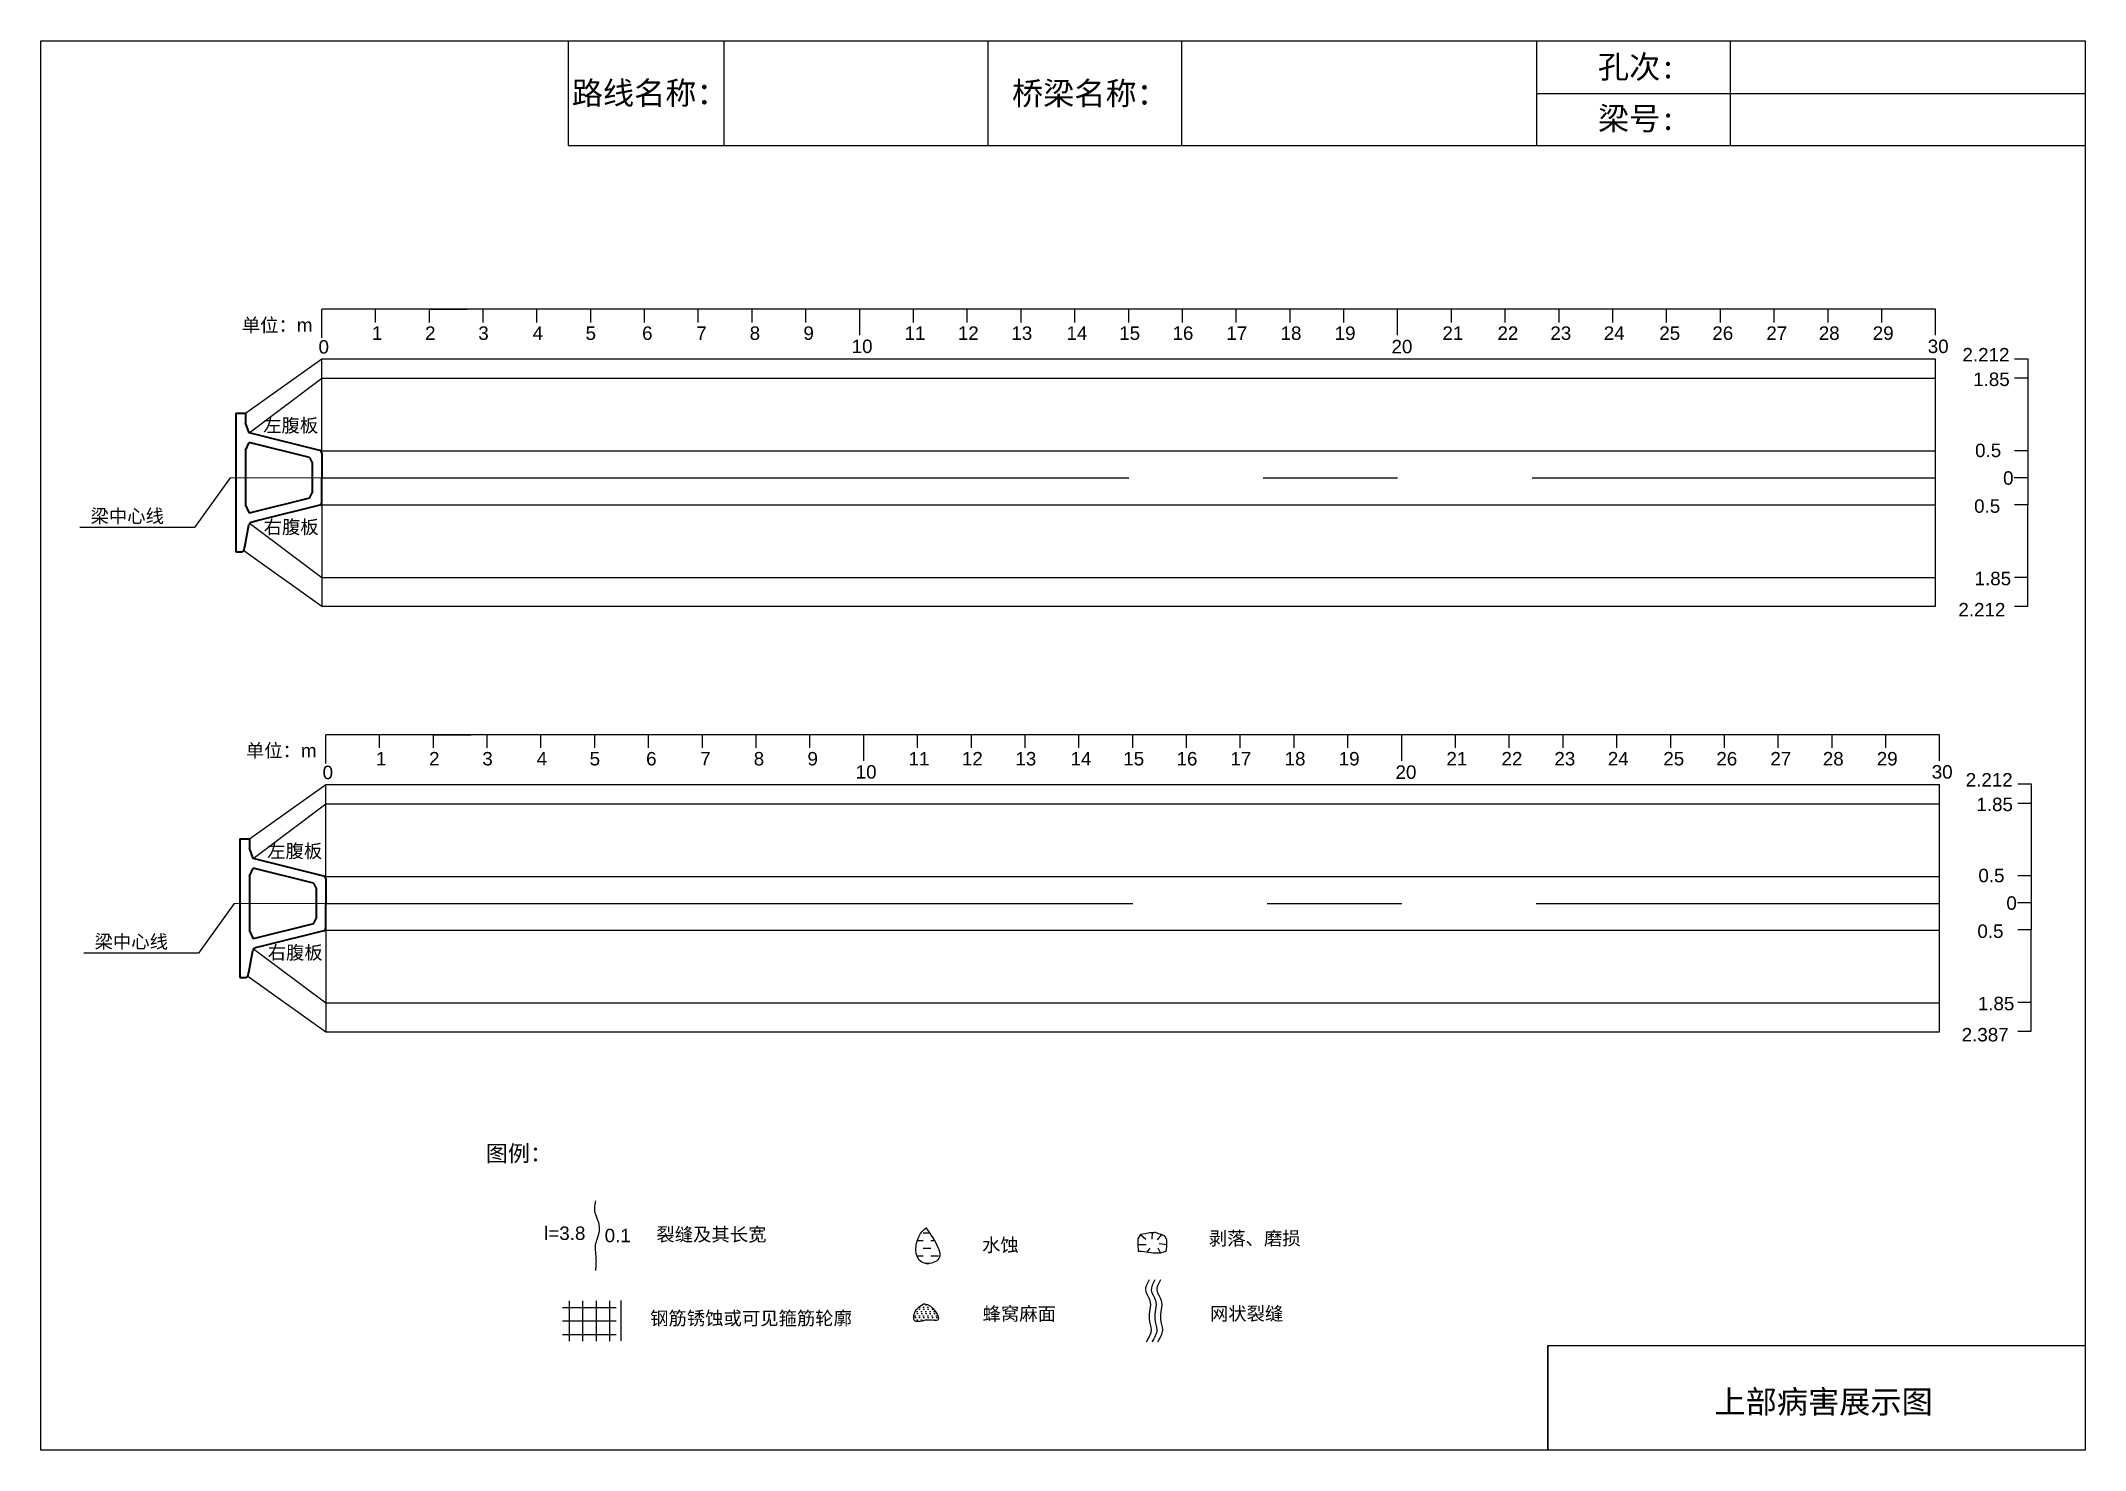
# Model space of a CAD drawing. Header units: millimetres. Extents: x 3289.4 to 3327.4, y 1573.8 to 1600.
import ezdxf

# ---------------------------------------------------------------- set-up
doc = ezdxf.new("R2010")
doc.units = ezdxf.units.MM
for name, pattern in [('CENTER', [2, 1.25, -0.25, 0.25, -0.25]), ('CENTER2', [1.125, 0.75, -0.125, 0.125, -0.125]), ('DASHED', [0.75, 0.5, -0.25])]:
    doc.linetypes.add(name, pattern=pattern)
for name, color, linetype in [('加固措施', 7, 'Continuous'), ('图层1', 7, 'Continuous'), ('病害', 5, 'Continuous'), ('轮廓', 3, 'Continuous')]:
    doc.layers.add(name, color=color, linetype=linetype)
doc.layers.add('虚线', color=7, linetype='Continuous', lineweight=30)
doc.styles.get("Standard").update_dxf_attribs({"font": 'arial.ttf'})
doc.styles.add('汉字', font='')
doc.styles.get('汉字').set_extended_font_data('SimSun')

# ---------------------------------------------------------------- blocks, each defined once
blk = doc.blocks.new('555555')
at = {"color": 0}
for p, q in [((1301.794, -2623.517), (1301.794, -2622.988)), ((1331.794, -2622.988), (1301.794, -2622.988)), ((1302.794, -2623.23), (1302.794, -2622.988)), ((1303.794, -2623.23), (1303.794, -2622.988)), ((1303.794, -2622.988), (1304.494, -2622.988)), ((1304.794, -2623.23), (1304.794, -2622.988)), ((1305.794, -2623.23), (1305.794, -2622.988)), ((1306.794, -2623.23), (1306.794, -2622.988)), ((1307.794, -2623.23), (1307.794, -2622.988)), ((1308.794, -2623.23), (1308.794, -2622.988)), ((1309.794, -2623.23), (1309.794, -2622.988)), ((1310.794, -2623.23), (1310.794, -2622.988)), ((1311.794, -2623.471), (1311.794, -2622.988)), ((1312.794, -2623.23), (1312.794, -2622.988)), ((1313.794, -2623.23), (1313.794, -2622.988)), ((1314.794, -2623.23), (1314.794, -2622.988)), ((1315.794, -2623.23), (1315.794, -2622.988)), ((1316.794, -2623.23), (1316.794, -2622.988)), ((1317.794, -2623.23), (1317.794, -2622.988)), ((1318.794, -2623.23), (1318.794, -2622.988)), ((1319.794, -2623.23), (1319.794, -2622.988)), ((1320.794, -2623.23), (1320.794, -2622.988)), ((1321.794, -2623.471), (1321.794, -2622.988)), ((1322.794, -2623.23), (1322.794, -2622.988)), ((1323.794, -2623.23), (1323.794, -2622.988)), ((1324.794, -2623.23), (1324.794, -2622.988)), ((1325.794, -2623.23), (1325.794, -2622.988)), ((1326.794, -2623.23), (1326.794, -2622.988)), ((1327.794, -2623.23), (1327.794, -2622.988)), ((1328.794, -2623.23), (1328.794, -2622.988)), ((1329.794, -2623.23), (1329.794, -2622.988)), ((1330.794, -2623.23), (1330.794, -2622.988)), ((1331.794, -2623.471), (1331.794, -2622.988))]:
    blk.add_line(p, q, dxfattribs=at)
for s, p in [('1', (1302.724, -2623.556)), ('2', (1303.714, -2623.556)), ('3', (1304.704, -2623.556)), ('4', (1305.714, -2623.556)), ('5', (1306.698, -2623.556)), ('6', (1307.748, -2623.556)), ('7', (1308.755, -2623.556)), ('8', (1309.748, -2623.556)), ('9', (1310.748, -2623.556)), ('11', (1312.627, -2623.556)), ('12', (1313.618, -2623.556)), ('13', (1314.613, -2623.556)), ('14', (1315.637, -2623.556)), ('15', (1316.618, -2623.556)), ('16', (1317.608, -2623.556)), ('17', (1318.61, -2623.556)), ('18', (1319.617, -2623.556)), ('19', (1320.623, -2623.556)), ('21', (1322.625, -2623.556)), ('22', (1323.649, -2623.556)), ('23', (1324.632, -2623.556)), ('24', (1325.625, -2623.556)), ('25', (1326.657, -2623.556)), ('26', (1327.643, -2623.556)), ('27', (1328.647, -2623.556)), ('28', (1329.622, -2623.556)), ('29', (1330.625, -2623.556)), ('0', (1301.734, -2623.811)), ('10', (1311.644, -2623.801)), ('20', (1321.679, -2623.806)), ('30', (1331.647, -2623.801))]:
    blk.add_text(s, height=0.25).set_placement(p)
blk = doc.blocks.new('adfsd')
at = {"lineweight": -2, "ltscale": 0.5}
for p, q in [((1140.876, -3083.768), (1140.94, -3083.769)), ((1140.897, -3083.694), (1140.936, -3083.729)), ((1140.948, -3083.824), (1140.969, -3083.796)), ((1140.983, -3083.682), (1140.981, -3083.729)), ((1141.053, -3083.694), (1141.022, -3083.735)), ((1141.045, -3083.83), (1141.028, -3083.796)), ((1141.094, -3083.772), (1141.036, -3083.763))]:
    blk.add_line(p, q, dxfattribs=at)
blk.add_lwpolyline([(1141, -3083.682), (1140.967, -3083.682), (1140.934, -3083.69), (1140.897, -3083.694), (1140.876, -3083.727), (1140.876, -3083.768), (1140.88, -3083.818), (1140.905, -3083.818), (1140.991, -3083.83), (1141.045, -3083.83), (1141.078, -3083.822), (1141.09, -3083.814), (1141.094, -3083.772), (1141.094, -3083.735), (1141.078, -3083.707), (1141.053, -3083.694), (1141.033, -3083.69), (1141, -3083.678)], dxfattribs=at)

msp = doc.modelspace()

# ---------------------------------------------------------------- hatches: boundary and pattern name
at = {"layer": '加固措施', "lineweight": -2}
h = msp.add_hatch(dxfattribs=at)
h.set_pattern_fill('DASH', color=256, scale=0.045)
h.set_pattern_definition([(0, (3033.91407, 1559.74164), (0.142875, 0.142875), [0.142875, -0.142875])])
edge = h.paths.add_edge_path()
edge.add_spline(control_points=[(3305.862, 1577.979), (3305.826, 1577.947), (3305.659, 1577.799), (3305.615, 1577.262), (3306.285, 1577.357), (3306.037, 1577.721), (3305.862, 1577.979)], knot_values=[0, 0, 0, 0, 3.237042, 15.187225, 21.182779, 35.601669, 35.601669, 35.601669, 35.601669], degree=3, periodic=0)
h = msp.add_hatch(dxfattribs=at)
h.set_pattern_fill('DOTS', scale=0.05)
h.set_pattern_definition([(0, (3003.64014, 1553.28916), (0.0396875, 0.079375), [0, -0.079375])])
edge = h.paths.add_edge_path()
edge.add_spline(control_points=[(3305.814, 1576.566), (3305.74, 1576.515), (3305.634, 1576.443), (3305.622, 1576.174), (3305.872, 1576.297), (3306.212, 1576.201), (3305.959, 1576.573), (3305.823, 1576.567), (3305.814, 1576.566)], knot_values=[0, 0, 0, 0, 5.205471, 7.397577, 12.944796, 16.169923, 23.88441, 24.400432, 24.400432, 24.400432, 24.400432], degree=3, periodic=0)
at = {"layer": '病害', "lineweight": -2}
h = msp.add_hatch(dxfattribs=at)
h.set_pattern_fill('DOTS', color=4, scale=0.05, style=0)
h.set_pattern_definition([(0, (2796.18879, 1523.71866), (0.0396875, 0.079375), [0, -0.079375])])
edge = h.paths.add_edge_path()
edge.add_spline(control_points=[(3305.814, 1576.566), (3305.74, 1576.515), (3305.634, 1576.443), (3305.622, 1576.174), (3305.872, 1576.297), (3306.212, 1576.201), (3305.959, 1576.573), (3305.823, 1576.567), (3305.814, 1576.566)], knot_values=[0, 0, 0, 0, 1.041094, 1.479515, 2.588959, 3.233985, 4.776882, 4.880086, 4.880086, 4.880086, 4.880086], degree=3, periodic=0)

# ---------------------------------------------------------------- linework, layer by layer
at = {"color": 0, "linetype": 'ByBlock'}
for p, q in [((3289.407, 1600.045), (3327.407, 1600.045)), ((3289.407, 1573.845), (3289.407, 1600.045)), ((3299.209, 1600.045), (3299.209, 1598.097)), ((3307.008, 1600.045), (3307.008, 1598.097)), ((3317.207, 1600.045), (3317.207, 1598.097)), ((3320.809, 1600.04), (3320.809, 1598.093)), ((3327.407, 1600.045), (3327.407, 1573.845)), ((3299.209, 1598.097), (3327.407, 1598.097)), ((3326.344, 1592.421), (3326.344, 1591.421)), ((3326.344, 1591.921), (3326.091, 1591.921)), ((3326.404, 1584.519), (3326.404, 1583.519)), ((3326.404, 1584.019), (3326.152, 1584.019)), ((3317.422, 1573.845), (3317.422, 1575.792)), ((3317.422, 1575.792), (3327.407, 1575.792)), ((3327.407, 1573.845), (3289.407, 1573.845))]:
    msp.add_line(p, q, dxfattribs=at)
for p, q in [((3293.208, 1593.121), (3294.628, 1594.133)), ((3294.628, 1593.771), (3294.628, 1594.133)), ((3294.628, 1594.133), (3324.628, 1594.133)), ((3324.628, 1589.533), (3324.628, 1594.133)), ((3293.278, 1592.758), (3294.628, 1593.771)), ((3294.628, 1592.421), (3294.628, 1593.771)), ((3294.628, 1593.771), (3324.628, 1593.771)), ((3294.628, 1591.921), (3294.628, 1592.421)), ((3294.628, 1592.421), (3324.628, 1592.421)), ((3294.628, 1591.921), (3294.628, 1591.421)), ((3293.287, 1591.076), (3294.628, 1590.071)), ((3294.628, 1591.421), (3294.628, 1590.071)), ((3294.628, 1591.421), (3324.628, 1591.421)), ((3293.177, 1590.567), (3294.628, 1589.533)), ((3294.628, 1590.071), (3324.628, 1590.071)), ((3294.628, 1590.071), (3294.628, 1589.533)), ((3294.628, 1589.533), (3324.628, 1589.533)), ((3293.283, 1585.209), (3294.703, 1586.221)), ((3294.703, 1585.859), (3294.703, 1586.221)), ((3294.703, 1586.221), (3324.703, 1586.221)), ((3324.703, 1581.621), (3324.703, 1586.221)), ((3293.353, 1584.846), (3294.703, 1585.859)), ((3294.703, 1584.509), (3294.703, 1585.859)), ((3294.703, 1585.859), (3324.703, 1585.859)), ((3294.703, 1584.009), (3294.703, 1584.509)), ((3294.703, 1584.509), (3324.703, 1584.509)), ((3294.703, 1584.009), (3294.703, 1583.509)), ((3294.703, 1583.509), (3294.703, 1582.159)), ((3294.703, 1583.509), (3324.703, 1583.509)), ((3293.361, 1583.164), (3294.703, 1582.159)), ((3293.252, 1582.655), (3294.703, 1581.621)), ((3294.703, 1582.159), (3324.703, 1582.159)), ((3294.703, 1582.159), (3294.703, 1581.621)), ((3294.703, 1581.621), (3324.703, 1581.621))]:
    msp.add_line(p, q)
at = {"color": 0}
for p, q in [((3326.094, 1594.133), (3326.344, 1594.133)), ((3326.344, 1594.133), (3326.344, 1593.771)), ((3326.344, 1593.771), (3326.094, 1593.771)), ((3326.344, 1593.771), (3326.344, 1592.421)), ((3326.344, 1592.421), (3326.094, 1592.421)), ((3326.344, 1592.421), (3326.344, 1592.421)), ((3292.923, 1591.921), (3292.263, 1590.995)), ((3326.344, 1591.421), (3326.094, 1591.421)), ((3326.344, 1590.071), (3326.344, 1591.421)), ((3326.344, 1591.421), (3326.344, 1591.421)), ((3292.263, 1590.995), (3290.13, 1590.995)), ((3326.344, 1590.071), (3326.094, 1590.071)), ((3326.344, 1589.533), (3326.344, 1590.071)), ((3326.094, 1589.533), (3326.344, 1589.533)), ((3326.154, 1586.231), (3326.404, 1586.231)), ((3326.404, 1586.231), (3326.404, 1585.869)), ((3326.404, 1585.869), (3326.154, 1585.869)), ((3326.404, 1585.869), (3326.404, 1584.519)), ((3326.404, 1584.519), (3326.154, 1584.519)), ((3326.404, 1584.519), (3326.404, 1584.519)), ((3292.998, 1584.009), (3292.338, 1583.083)), ((3326.404, 1583.519), (3326.154, 1583.519)), ((3326.404, 1582.169), (3326.404, 1583.519)), ((3326.404, 1583.519), (3326.404, 1583.519)), ((3292.338, 1583.083), (3290.205, 1583.083)), ((3326.404, 1582.169), (3326.154, 1582.169)), ((3326.404, 1581.631), (3326.404, 1582.169)), ((3326.154, 1581.631), (3326.404, 1581.631))]:
    msp.add_line(p, q, dxfattribs=at)
at = {"color": 1, "linetype": 'CENTER2', "ltscale": 20}
for p, q in [((3294.628, 1591.921), (3324.628, 1591.921)), ((3294.703, 1584.009), (3324.703, 1584.009))]:
    msp.add_line(p, q, dxfattribs=at)
at = {"color": 1, "linetype": 'DASHED', "ltscale": 2}
for p, q in [((3299.101, 1576.497), (3300.351, 1576.497)), ((3299.226, 1576.622), (3299.226, 1575.872)), ((3299.476, 1576.622), (3299.476, 1575.872)), ((3299.726, 1576.622), (3299.726, 1575.872)), ((3299.976, 1576.622), (3299.976, 1575.872)), ((3300.19, 1576.624), (3300.19, 1575.874)), ((3299.101, 1576.247), (3300.351, 1576.247)), ((3299.101, 1575.997), (3300.351, 1575.997))]:
    msp.add_line(p, q, dxfattribs=at)
at = {"color": 0, "linetype": 'ByBlock'}
msp.add_lwpolyline([(3289.407, 1600.045), (3327.407, 1600.045), (3327.407, 1573.845), (3289.407, 1573.845)], close=True, dxfattribs=at)
for points in [[(3310.008, 1577.008), (3309.941, 1576.818), (3310.021, 1576.628), (3310.008, 1576.284), (3310.045, 1576.082), (3309.953, 1575.855)], [(3310.114, 1577.008), (3310.047, 1576.818), (3310.127, 1576.628), (3310.114, 1576.284), (3310.151, 1576.082), (3310.059, 1575.855)], [(3310.219, 1577.008), (3310.151, 1576.818), (3310.231, 1576.628), (3310.219, 1576.284), (3310.255, 1576.082), (3310.163, 1575.855)]]:
    msp.add_spline(points, degree=3)
at = {"lineweight": -2}
msp.add_spline([(3305.814, 1576.566), (3305.64, 1576.373), (3305.64, 1576.263), (3305.918, 1576.263), (3306.079, 1576.263), (3305.84, 1576.566), (3305.814, 1576.566)], degree=3, dxfattribs=at)
at = {"layer": '加固措施', "lineweight": -2}
msp.add_spline([(3305.862, 1577.979), (3305.761, 1577.873), (3305.784, 1577.336), (3306.053, 1577.359), (3305.862, 1577.979)], degree=3, dxfattribs=at)
at = {"layer": '图层1', "lineweight": -2}
msp.add_open_spline([(3299.715, 1578.477), (3299.712, 1578.461), (3299.71, 1578.446), (3299.702, 1578.4), (3299.698, 1578.371), (3299.696, 1578.331), (3299.697, 1578.318), (3299.698, 1578.297), (3299.699, 1578.289), (3299.702, 1578.274), (3299.703, 1578.266), (3299.71, 1578.239), (3299.718, 1578.218), (3299.736, 1578.171), (3299.746, 1578.146), (3299.766, 1578.092), (3299.775, 1578.062), (3299.784, 1578.011), (3299.786, 1577.991), (3299.787, 1577.952), (3299.785, 1577.933), (3299.78, 1577.897), (3299.777, 1577.879), (3299.768, 1577.846), (3299.764, 1577.83), (3299.751, 1577.79), (3299.743, 1577.767), (3299.729, 1577.723), (3299.723, 1577.703), (3299.716, 1577.675), (3299.714, 1577.667), (3299.712, 1577.651), (3299.711, 1577.644), (3299.71, 1577.63), (3299.709, 1577.622), (3299.709, 1577.595), (3299.71, 1577.574), (3299.714, 1577.529), (3299.716, 1577.505), (3299.721, 1577.463), (3299.722, 1577.445), (3299.724, 1577.412), (3299.725, 1577.397), (3299.726, 1577.367), (3299.726, 1577.352), (3299.725, 1577.308), (3299.723, 1577.279), (3299.72, 1577.229), (3299.718, 1577.208), (3299.716, 1577.187)], degree=3, knots=[0, 0, 0, 0, 0.93103, 0.93103, 2.904338, 2.904338, 3.933552, 3.933552, 4.598026, 4.598026, 5.2625, 5.2625, 6.799065, 6.799065, 8.335629, 8.335629, 9.872194, 9.872194, 10.744529, 10.744529, 11.616864, 11.616864, 12.4892, 12.4892, 13.361535, 13.361535, 14.755665, 14.755665, 16.149795, 16.149795, 16.835641, 16.835641, 17.410365, 17.410365, 17.98509, 17.98509, 19.45733, 19.45733, 20.929571, 20.929571, 21.910052, 21.910052, 22.722819, 22.722819, 23.535585, 23.535585, 25.161117, 25.161117, 26.428502, 26.428502, 26.428502, 26.428502], dxfattribs=at)
at = {"layer": '病害', "color": 5}
for p, q in [((3299.209, 1600.045), (3299.209, 1598.097)), ((3307.008, 1600.045), (3307.008, 1598.097)), ((3317.207, 1600.045), (3317.207, 1598.097)), ((3327.407, 1600.045), (3327.407, 1598.097)), ((3299.209, 1598.097), (3317.167, 1598.097)), ((3317.167, 1598.097), (3327.407, 1598.097)), ((3317.422, 1575.792), (3327.407, 1575.792)), ((3317.422, 1575.792), (3317.422, 1573.845))]:
    msp.add_line(p, q, dxfattribs=at)
at = {"layer": '病害', "color": 0}
for p, q in [((3302.105, 1600.045), (3302.105, 1598.097)), ((3310.609, 1600.045), (3310.609, 1598.097)), ((3317.207, 1599.067), (3327.407, 1599.067))]:
    msp.add_line(p, q, dxfattribs=at)
at = {"layer": '虚线', "linetype": 'CENTER', "lineweight": 18, "ltscale": 10}
for p, q in [((3294.719, 1591.921), (3292.923, 1591.921)), ((3294.794, 1584.009), (3292.998, 1584.009))]:
    msp.add_line(p, q, dxfattribs=at)
at = {"layer": '轮廓', "color": 5, "lineweight": 35}
for p, q in [((3293.028, 1593.121), (3293.208, 1593.121)), ((3293.028, 1593.121), (3293.028, 1591.921)), ((3293.208, 1593.121), (3293.208, 1592.946)), ((3293.278, 1592.758), (3293.208, 1592.946)), ((3294.59, 1592.43), (3293.278, 1592.758)), ((3293.208, 1592.428), (3293.278, 1592.578)), ((3293.208, 1592.428), (3293.208, 1591.413)), ((3294.398, 1592.298), (3293.278, 1592.578)), ((3294.398, 1592.298), (3294.448, 1592.198)), ((3294.628, 1592.382), (3294.628, 1591.921)), ((3293.028, 1591.921), (3293.028, 1590.546)), ((3294.448, 1592.198), (3294.448, 1591.643)), ((3294.628, 1591.46), (3294.628, 1591.921)), ((3294.398, 1591.543), (3293.278, 1591.263)), ((3294.398, 1591.543), (3294.448, 1591.643)), ((3293.208, 1591.413), (3293.278, 1591.263)), ((3293.468, 1591.131), (3293.316, 1591.093)), ((3294.59, 1591.411), (3293.468, 1591.131)), ((3293.195, 1590.636), (3293.271, 1591.045)), ((3293.028, 1590.546), (3293.137, 1590.546)), ((3293.186, 1590.587), (3293.191, 1590.616)), ((3293.103, 1585.209), (3293.283, 1585.209)), ((3293.103, 1585.209), (3293.103, 1584.009)), ((3293.283, 1585.209), (3293.283, 1585.034)), ((3293.353, 1584.846), (3293.283, 1585.034)), ((3293.283, 1584.516), (3293.353, 1584.666)), ((3294.665, 1584.518), (3293.353, 1584.846)), ((3294.473, 1584.386), (3293.353, 1584.666)), ((3293.283, 1584.516), (3293.283, 1583.501)), ((3294.473, 1584.386), (3294.523, 1584.286)), ((3294.523, 1584.286), (3294.523, 1583.731)), ((3294.703, 1584.47), (3294.703, 1584.009)), ((3293.103, 1584.009), (3293.103, 1582.634)), ((3294.703, 1583.548), (3294.703, 1584.009)), ((3293.283, 1583.501), (3293.353, 1583.351)), ((3294.473, 1583.631), (3293.353, 1583.351)), ((3294.665, 1583.499), (3293.543, 1583.219)), ((3294.473, 1583.631), (3294.523, 1583.731)), ((3293.27, 1582.724), (3293.346, 1583.133)), ((3293.543, 1583.219), (3293.391, 1583.181)), ((3293.103, 1582.634), (3293.212, 1582.634)), ((3293.261, 1582.675), (3293.266, 1582.704))]:
    msp.add_line(p, q, dxfattribs=at)
for centre, radius, start, end in [((3294.578, 1592.382), 0.05, 0, 75.9638), ((3294.578, 1591.46), 0.05, 284.0362, 0), ((3293.33, 1591.034), 0.06, 104.0362, 169.4608), ((3293.137, 1590.596), 0.05, 269.9992, 349.4616), ((3293.194, 1590.626), 0.01, 82.58, 256.3416), ((3294.653, 1584.47), 0.05, 0, 75.9638), ((3294.653, 1583.548), 0.05, 284.0362, 0), ((3293.405, 1583.122), 0.06, 104.0362, 169.4608), ((3293.269, 1582.714), 0.01, 82.58, 256.3416), ((3293.212, 1582.684), 0.05, 269.9992, 349.4616)]:
    msp.add_arc(centre, radius, start, end, dxfattribs=at)

# ---------------------------------------------------------------- block references
for p in [(1992.834, 4218.042), (1992.909, 4210.13)]:
    msp.add_blockref('555555', p)
at = {"color": 0, "xscale": 2.5, "yscale": 2.5, "zscale": 2.5}
msp.add_blockref('adfsd', (457.605, 9287.09), dxfattribs=at)

# ---------------------------------------------------------------- texts
for s, p in [('单位：m', (3293.142, 1594.636)), ('2.212', (3325.127, 1594.085)), ('1.85', (3325.326, 1593.628)), ('左腹板', (3293.538, 1592.77)), ('0.5', (3325.362, 1592.306)), ('0', (3325.882, 1591.793)), ('0.5', (3325.344, 1591.271)), ('梁中心线', (3290.33, 1591.086)), ('右腹板', (3293.547, 1590.882)), ('1.85', (3325.352, 1589.924)), ('2.212', (3325.051, 1589.345)), ('单位：m', (3293.217, 1586.725)), ('2.212', (3325.187, 1586.182)), ('1.85', (3325.386, 1585.725)), ('左腹板', (3293.613, 1584.858)), ('0.5', (3325.423, 1584.403)), ('0', (3325.943, 1583.891)), ('0.5', (3325.404, 1583.368)), ('梁中心线', (3290.405, 1583.174)), ('右腹板', (3293.622, 1582.97)), ('1.85', (3325.412, 1582.022)), ('2.387', (3325.112, 1581.443))]:
    msp.add_text(s, height=0.25).set_placement(p)
at = {"layer": '图层1', "style": '汉字'}
for s, p in [('孔次:', (3318.35, 1599.349)), ('路线名称：', (3299.275, 1598.863)), ('桥梁名称：', (3307.458, 1598.856)), ('梁号:', (3318.352, 1598.389)), ('上部病害展示图', (3320.517, 1574.531))]:
    msp.add_text(s, height=0.425, dxfattribs=at).set_placement(p)
at = {"layer": '图层1', "lineweight": -2, "attachment_point": 1}
for s, insert, char_height in [('图例：', (3297.68, 1579.511), 0.3), ('l=3.8', (3298.762, 1578.002), 0.25), ('0.1', (3299.887, 1577.96), 0.25), ('裂缝及其长宽', (3300.849, 1577.979), 0.25), ('水蚀', (3306.902, 1577.782), 0.25), ('剥落、磨损', (3311.119, 1577.907), 0.25), ('钢筋锈蚀或可见箍筋轮廓', (3300.732, 1576.422), 0.25), ('蜂窝麻面', (3306.912, 1576.506), 0.25), ('网状裂缝', (3311.138, 1576.507), 0.25)]:
    msp.add_mtext(s, dxfattribs=dict(at, insert=insert, char_height=char_height))

doc.saveas('drawing.dxf')
